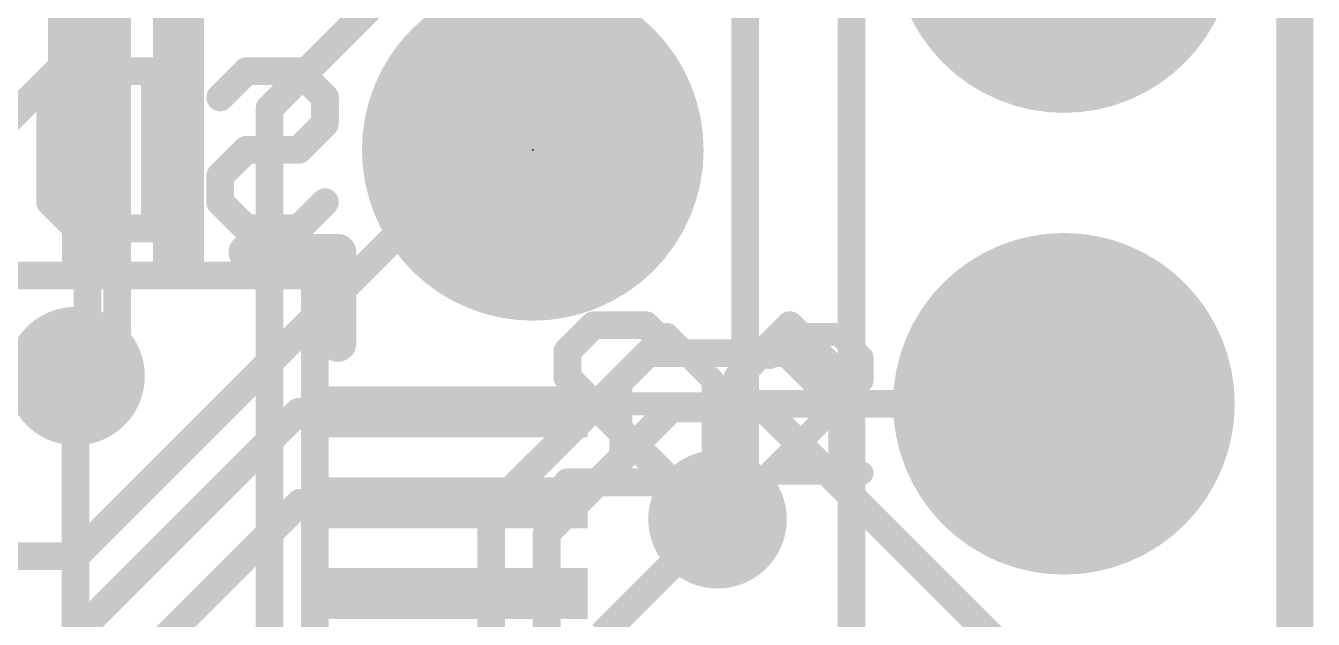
# Model space of a CAD drawing. Extents: x -33 to 74, y -20 to 37.
# Drawn here: x 10.8 to 17.88, y 15.32 to 18.59 of the extents above; entities that cross this region are included whole.
import ezdxf

# ---------------------------------------------------------------- set-up
doc = ezdxf.new("R2010")
doc.units = 0
for name, color, linetype in [('1', 12, 'CONTINUOUS'), ('16', 132, 'CONTINUOUS'), ('17', 110, 'CONTINUOUS'), ('18', 110, 'CONTINUOUS'), ('20', 53, 'CONTINUOUS'), ('21', 41, 'CONTINUOUS'), ('22', 40, 'CONTINUOUS'), ('23', 53, 'CONTINUOUS'), ('51', 53, 'CONTINUOUS')]:
    doc.layers.add(name, color=color, linetype=linetype)

# ---------------------------------------------------------------- blocks, each defined once
blk = doc.blocks.new('ROUNDP')
at = {"const_width": 0.5}
blk.add_lwpolyline([(0, -0.25, 1), (0, 0.25, 1), (0, -0.25)], format="xyb", dxfattribs=at)
blk = doc.blocks.new('RECT')
blk.add_solid([(-0.5, -0.5), (0.5, -0.5), (-0.5, 0.5), (0.5, 0.5)])
blk = doc.blocks.new('ROUNDV')
at = {"const_width": 0.5}
blk.add_lwpolyline([(0, -0.25, 1), (0, 0.25, 1), (0, -0.25)], format="xyb", dxfattribs=at)

msp = doc.modelspace()

# ---------------------------------------------------------------- linework, layer by layer
at = {"layer": '1', "const_width": 0.1524}
for points in [[(15.3416, 11.049), (15.3416, 20.2184)], [(14.7574, 18.8976), (14.7574, 16.0274)], [(11.64, 17.966), (11.64, 18.8028)], [(11.14, 17.966), (11.14, 16.728)], [(13.3096, 17.907), (11.0744, 15.6718)], [(13.589, 17.907), (13.3096, 17.907)], [(11.14, 16.728), (11.0744, 16.6624)], [(10.8966, 15.0622), (12.3004, 16.466)], [(13.14, 16.466), (12.3004, 16.466)], [(14.7574, 16.0274), (14.605, 15.875)], [(10.795, 14.4526), (12.3084, 15.966)], [(13.14, 15.966), (12.3084, 15.966)], [(8.7376, 15.6718), (11.0744, 15.6718)]]:
    msp.add_lwpolyline(points, dxfattribs=at)
at = {"layer": '1', "const_width": 0.0762}
for points in [[(11.1781, 17.966, 1), (11.1019, 17.966)], [(11.6019, 17.966, 1), (11.6781, 17.966)], [(13.3096, 17.9451, 1), (13.3096, 17.8689)], [(13.3365, 17.8801, 1), (13.2827, 17.9339)], [(13.589, 17.8689, 1), (13.589, 17.9451)], [(11.1669, 16.7011, 1), (11.1131, 16.7549)], [(11.0475, 16.6893, 1), (11.1013, 16.6355)], [(11.1019, 16.728, 1), (11.1781, 16.728)], [(12.3004, 16.5041, 1), (12.3004, 16.4279)], [(12.3273, 16.4391, 1), (12.2735, 16.4929)], [(13.14, 16.4279, 1), (13.14, 16.5041)], [(14.7843, 16.0005, 1), (14.7305, 16.0543)], [(12.3084, 16.0041, 1), (12.3084, 15.9279)], [(12.3353, 15.9391, 1), (12.2815, 15.9929)], [(13.14, 15.9279, 1), (13.14, 16.0041)], [(14.7193, 16.0274, 1), (14.7955, 16.0274)], [(14.5781, 15.9019, 1), (14.6319, 15.8481)], [(11.0475, 15.6987, 1), (11.1013, 15.6449)], [(11.0744, 15.6337, 1), (11.0744, 15.7099)]]:
    msp.add_lwpolyline(points, format="xyb", dxfattribs=at)
at = {"layer": '16', "const_width": 0.1524}
for points in [[(11.303, 16.891), (11.303, 20.447)], [(10.9982, 18.3642), (10.9982, 19.8374)], [(12.1412, 18.1356), (13.081, 19.0754)], [(9.525, 16.891), (10.9982, 18.3642)], [(12.1412, 13.2588), (12.1412, 18.1356)], [(11.0744, 16.6624), (11.303, 16.891)], [(13.3604, 15.9258), (14.224, 16.7894)], [(14.224, 16.7894), (14.986, 16.7894)], [(14.986, 16.7894), (15.2654, 16.51)], [(11.0744, 16.6624), (11.0744, 13.6906)], [(15.2654, 16.51), (16.51, 16.51)], [(14.351, 16.4846), (13.6652, 15.7988)], [(14.859, 16.4846), (14.351, 16.4846)], [(16.51, 14.8336), (14.859, 16.4846)], [(13.3604, 14.0208), (13.3604, 15.9258)], [(14.605, 15.875), (13.97, 15.24)], [(13.6652, 13.7668), (13.6652, 15.7988)]]:
    msp.add_lwpolyline(points, dxfattribs=at)
at = {"layer": '16', "const_width": 0.0762}
for points in [[(11.0251, 18.3373, 1), (10.9713, 18.3911)], [(10.9601, 18.3642, 1), (11.0363, 18.3642)], [(12.1793, 18.1356, 1), (12.1031, 18.1356)], [(12.1143, 18.1625, 1), (12.1681, 18.1087)], [(11.2649, 16.891, 1), (11.3411, 16.891)], [(11.3299, 16.8641, 1), (11.2761, 16.9179)], [(14.224, 16.8275, 1), (14.224, 16.7513)], [(14.2509, 16.7625, 1), (14.1971, 16.8163)], [(15.0129, 16.8163, 1), (14.9591, 16.7625)], [(14.986, 16.7513, 1), (14.986, 16.8275)], [(11.1125, 16.6624, 1), (11.0363, 16.6624)], [(11.0475, 16.6893, 1), (11.1013, 16.6355)], [(15.2654, 16.5481, 1), (15.2654, 16.4719)], [(15.2385, 16.4831, 1), (15.2923, 16.5369)], [(16.51, 16.4719, 1), (16.51, 16.5481)], [(14.351, 16.5227, 1), (14.351, 16.4465)], [(14.3779, 16.4577, 1), (14.3241, 16.5115)], [(14.8859, 16.5115, 1), (14.8321, 16.4577)], [(14.859, 16.4465, 1), (14.859, 16.5227)], [(13.3985, 15.9258, 1), (13.3223, 15.9258)], [(13.3335, 15.9527, 1), (13.3873, 15.8989)], [(14.6319, 15.8481, 1), (14.5781, 15.9019)], [(13.7033, 15.7988, 1), (13.6271, 15.7988)], [(13.6383, 15.8257, 1), (13.6921, 15.7719)]]:
    msp.add_lwpolyline(points, format="xyb", dxfattribs=at)
at = {"layer": '20', "const_width": 0.2032}
msp.add_lwpolyline([(17.78, 33.02), (17.78, 0)], dxfattribs=at)
at = {"layer": '21'}
for points, const_width in [([(12.017, 17.343), (12.517, 17.343)], 0.2032), ([(12.517, 17.343), (12.517, 16.843)], 0.2032), ([(14.0727, 16.6374), (14.327, 16.8917)], 0.127), ([(14.327, 16.8917), (14.5812, 16.6374)], 0.127), ([(15.0184, 16.8917), (14.8913, 16.7645)], 0.127), ([(15.2726, 16.8917), (15.0184, 16.8917)], 0.127), ([(15.3998, 16.7645), (15.2726, 16.8917)], 0.127), ([(15.3998, 16.6374), (15.3998, 16.7645)], 0.127), ([(14.0727, 16.129), (14.0727, 16.6374)], 0.127), ([(14.5812, 16.6374), (14.5812, 16.129)], 0.127), ([(14.8913, 16.129), (15.3998, 16.6374)], 0.127), ([(14.0727, 16.5103), (14.5812, 16.5103)], 0.127), ([(15.3998, 16.129), (14.8913, 16.129)], 0.127)]:
    msp.add_lwpolyline(points, dxfattribs=dict(at, const_width=const_width))
for points, const_width in [([(12.017, 17.3938, 1), (12.017, 17.2922)], 0.1016), ([(12.5678, 17.343, 1), (12.4662, 17.343)], 0.1016), ([(12.517, 17.2922, 1), (12.517, 17.3938)], 0.1016), ([(14.3494, 16.9141, 1), (14.3045, 16.8692)], 0.0635), ([(14.3494, 16.8692, 1), (14.3045, 16.9141)], 0.0635), ([(15.0184, 16.9234, 1), (15.0184, 16.8599)], 0.0635), ([(15.0409, 16.8692, 1), (14.996, 16.9141)], 0.0635), ([(15.2951, 16.9141, 1), (15.2502, 16.8692)], 0.0635), ([(15.2726, 16.8599, 1), (15.2726, 16.9234)], 0.0635), ([(12.4662, 16.843, 1), (12.5678, 16.843)], 0.1016), ([(14.8689, 16.787, 1), (14.9138, 16.7421)], 0.0635), ([(15.4315, 16.7645, 1), (15.368, 16.7645)], 0.0635), ([(15.3773, 16.7421, 1), (15.4222, 16.787)], 0.0635), ([(14.1045, 16.6374, 1), (14.041, 16.6374)], 0.0635), ([(14.0503, 16.6599, 1), (14.0952, 16.615)], 0.0635), ([(14.6129, 16.6374, 1), (14.5494, 16.6374)], 0.0635), ([(14.5587, 16.615, 1), (14.6036, 16.6599)], 0.0635), ([(15.368, 16.6374, 1), (15.4315, 16.6374)], 0.0635), ([(15.4222, 16.615, 1), (15.3773, 16.6599)], 0.0635), ([(14.0727, 16.5421, 1), (14.0727, 16.4786)], 0.0635), ([(14.5812, 16.4786, 1), (14.5812, 16.5421)], 0.0635), ([(14.041, 16.129, 1), (14.1045, 16.129)], 0.0635), ([(14.5494, 16.129, 1), (14.6129, 16.129)], 0.0635), ([(14.8913, 16.1608, 1), (14.8913, 16.0973)], 0.0635), ([(14.8689, 16.1515, 1), (14.9138, 16.1065)], 0.0635), ([(15.3998, 16.0973, 1), (15.3998, 16.1608)], 0.0635)]:
    msp.add_lwpolyline(points, format="xyb", dxfattribs=dict(at, const_width=const_width))
at = {"layer": '22', "const_width": 0.1524}
for points in [[(10.9343, 18.1955), (11.0783, 18.3395)], [(11.0783, 18.3395), (11.5105, 18.3395)], [(11.5105, 18.3395), (11.5105, 17.4752)], [(11.8698, 18.1955), (12.0138, 18.3395)], [(12.0138, 18.3395), (12.3019, 18.3395)], [(12.3019, 18.3395), (12.446, 18.1955)], [(10.9343, 17.6193), (10.9343, 18.1955)], [(12.446, 18.1955), (12.446, 18.0514)], [(12.446, 18.0514), (12.3019, 17.9074)], [(12.0138, 17.9074), (11.8698, 17.7633)], [(12.3019, 17.9074), (12.0138, 17.9074)], [(11.8698, 17.7633), (11.8698, 17.6193)], [(11.0783, 17.4752), (10.9343, 17.6193)], [(11.8698, 17.6193), (12.0138, 17.4752)], [(12.3019, 17.4752), (12.446, 17.6193)], [(11.5105, 17.4752), (11.0783, 17.4752)], [(12.0138, 17.4752), (12.3019, 17.4752)], [(13.7791, 16.7985), (13.9231, 16.9425)], [(13.9231, 16.9425), (14.2112, 16.9425)], [(14.2112, 16.9425), (14.3553, 16.7985)], [(15.0027, 16.9425), (14.7146, 16.6544)], [(15.2908, 16.6544), (15.0027, 16.9425)], [(13.7791, 16.6544), (13.7791, 16.7985)], [(14.3553, 16.0782), (13.7791, 16.6544)], [(14.7146, 16.6544), (14.7146, 16.0782)], [(15.2908, 16.0782), (15.2908, 16.6544)], [(15.2908, 16.5104), (14.7146, 16.5104)], [(13.7791, 16.0782), (14.3553, 16.0782)]]:
    msp.add_lwpolyline(points, dxfattribs=at)
at = {"layer": '22', "const_width": 0.0762}
for points in [[(11.0783, 18.3776, 1), (11.0783, 18.3014)], [(11.1053, 18.3126, 1), (11.0514, 18.3665)], [(11.5486, 18.3395, 1), (11.4724, 18.3395)], [(11.5105, 18.3014, 1), (11.5105, 18.3776)], [(12.0138, 18.3776, 1), (12.0138, 18.3014)], [(12.0408, 18.3126, 1), (11.9869, 18.3665)], [(12.3289, 18.3665, 1), (12.275, 18.3126)], [(12.3019, 18.3014, 1), (12.3019, 18.3776)], [(10.9724, 18.1955, 1), (10.8962, 18.1955)], [(12.4841, 18.1955, 1), (12.4079, 18.1955)], [(10.9073, 18.2224, 1), (10.9612, 18.1685)], [(11.8428, 18.2224, 1), (11.8967, 18.1685)], [(12.4191, 18.1685, 1), (12.4729, 18.2224)], [(12.4079, 18.0514, 1), (12.4841, 18.0514)], [(12.4729, 18.0245, 1), (12.4191, 18.0784)], [(12.0138, 17.9455, 1), (12.0138, 17.8693)], [(12.0408, 17.8804, 1), (11.9869, 17.9343)], [(12.275, 17.9343, 1), (12.3289, 17.8804)], [(12.3019, 17.8693, 1), (12.3019, 17.9455)], [(11.8428, 17.7903, 1), (11.8967, 17.7364)], [(11.9079, 17.7633, 1), (11.8317, 17.7633)], [(10.9612, 17.6462, 1), (10.9073, 17.5923)], [(10.8962, 17.6193, 1), (10.9724, 17.6193)], [(11.8967, 17.6462, 1), (11.8428, 17.5923)], [(11.8317, 17.6193, 1), (11.9079, 17.6193)], [(12.4729, 17.5923, 1), (12.4191, 17.6462)], [(11.0783, 17.5133, 1), (11.0783, 17.4371)], [(11.0514, 17.4483, 1), (11.1053, 17.5021)], [(11.4724, 17.4752, 1), (11.5486, 17.4752)], [(11.5105, 17.4371, 1), (11.5105, 17.5133)], [(12.0138, 17.5133, 1), (12.0138, 17.4371)], [(11.9869, 17.4483, 1), (12.0408, 17.5021)], [(12.275, 17.5021, 1), (12.3289, 17.4483)], [(12.3019, 17.4371, 1), (12.3019, 17.5133)], [(13.9231, 16.9806, 1), (13.9231, 16.9044)], [(13.9501, 16.9156, 1), (13.8962, 16.9695)], [(14.2382, 16.9695, 1), (14.1843, 16.9156)], [(14.2112, 16.9044, 1), (14.2112, 16.9806)], [(15.0296, 16.9695, 1), (14.9757, 16.9156)], [(15.0296, 16.9156, 1), (14.9757, 16.9695)], [(13.7521, 16.8254, 1), (13.806, 16.7715)], [(13.8172, 16.7985, 1), (13.741, 16.7985)], [(14.3283, 16.7715, 1), (14.3822, 16.8254)], [(13.806, 16.6814, 1), (13.7521, 16.6275)], [(14.6876, 16.6814, 1), (14.7415, 16.6275)], [(14.7527, 16.6544, 1), (14.6765, 16.6544)], [(15.3289, 16.6544, 1), (15.2527, 16.6544)], [(15.2639, 16.6275, 1), (15.3177, 16.6814)], [(13.741, 16.6544, 1), (13.8172, 16.6544)], [(14.7146, 16.5485, 1), (14.7146, 16.4723)], [(15.2908, 16.4723, 1), (15.2908, 16.5485)], [(13.7791, 16.1163, 1), (13.7791, 16.0401)], [(14.3553, 16.0401, 1), (14.3553, 16.1163)], [(14.3283, 16.0513, 1), (14.3822, 16.1051)], [(14.6765, 16.0782, 1), (14.7527, 16.0782)], [(15.2527, 16.0782, 1), (15.3289, 16.0782)]]:
    msp.add_lwpolyline(points, format="xyb", dxfattribs=at)
at = {"layer": '23'}
msp.add_point((13.589, 17.907), dxfattribs=at)
at = {"layer": '51', "const_width": 0.1524}
for points in [[(5.39, 17.216), (12.39, 17.216)], [(12.39, 17.216), (12.39, 10.216)]]:
    msp.add_lwpolyline(points, dxfattribs=at)
at = {"layer": '51', "const_width": 0.0762}
for points in [[(12.4281, 17.216, 1), (12.3519, 17.216)], [(12.39, 17.1779, 1), (12.39, 17.2541)]]:
    msp.add_lwpolyline(points, format="xyb", dxfattribs=at)

# ---------------------------------------------------------------- block references
at = {"layer": '1', "xscale": 1.5, "yscale": 0.28, "rotation": 90}
for p in [(11.14, 17.966), (11.64, 17.966)]:
    msp.add_blockref('RECT', p, dxfattribs=at)
at = {"layer": '1', "xscale": 1.5, "yscale": 0.28}
for p in [(13.14, 16.466), (13.14, 15.966), (13.14, 15.466)]:
    msp.add_blockref('RECT', p, dxfattribs=at)
at = {"layer": '17', "xscale": 1.8796, "yscale": 1.8796}
for p in [(16.51, 19.05), (16.51, 19.05), (16.51, 16.51), (16.51, 16.51)]:
    msp.add_blockref('ROUNDP', p, dxfattribs=at)
at = {"layer": '17', "xscale": 1.8796, "yscale": 1.8796, "rotation": 180}
msp.add_blockref('ROUNDP', (13.589, 17.907), dxfattribs=at)
msp.add_blockref('ROUNDP', (13.589, 17.907), dxfattribs=at)
at = {"layer": '18', "xscale": 0.762, "yscale": 0.762}
for p in [(11.0744, 16.6624), (11.0744, 16.6624), (14.605, 15.875), (14.605, 15.875)]:
    msp.add_blockref('ROUNDV', p, dxfattribs=at)
at = {"layer": '51', "yscale": 0.25}
for p, rotation in [((11.14, 17.716), 270), ((11.64, 17.716), 270), ((12.89, 16.466), 180), ((12.89, 15.966), 180), ((12.89, 15.466), 180)]:
    msp.add_blockref('RECT', p, dxfattribs=dict(at, rotation=rotation))
at = {"layer": '51', "xscale": 0.508, "yscale": 0.508, "rotation": 90}
msp.add_blockref('RECT', (13.589, 17.907), dxfattribs=at)

doc.saveas('drawing.dxf')
